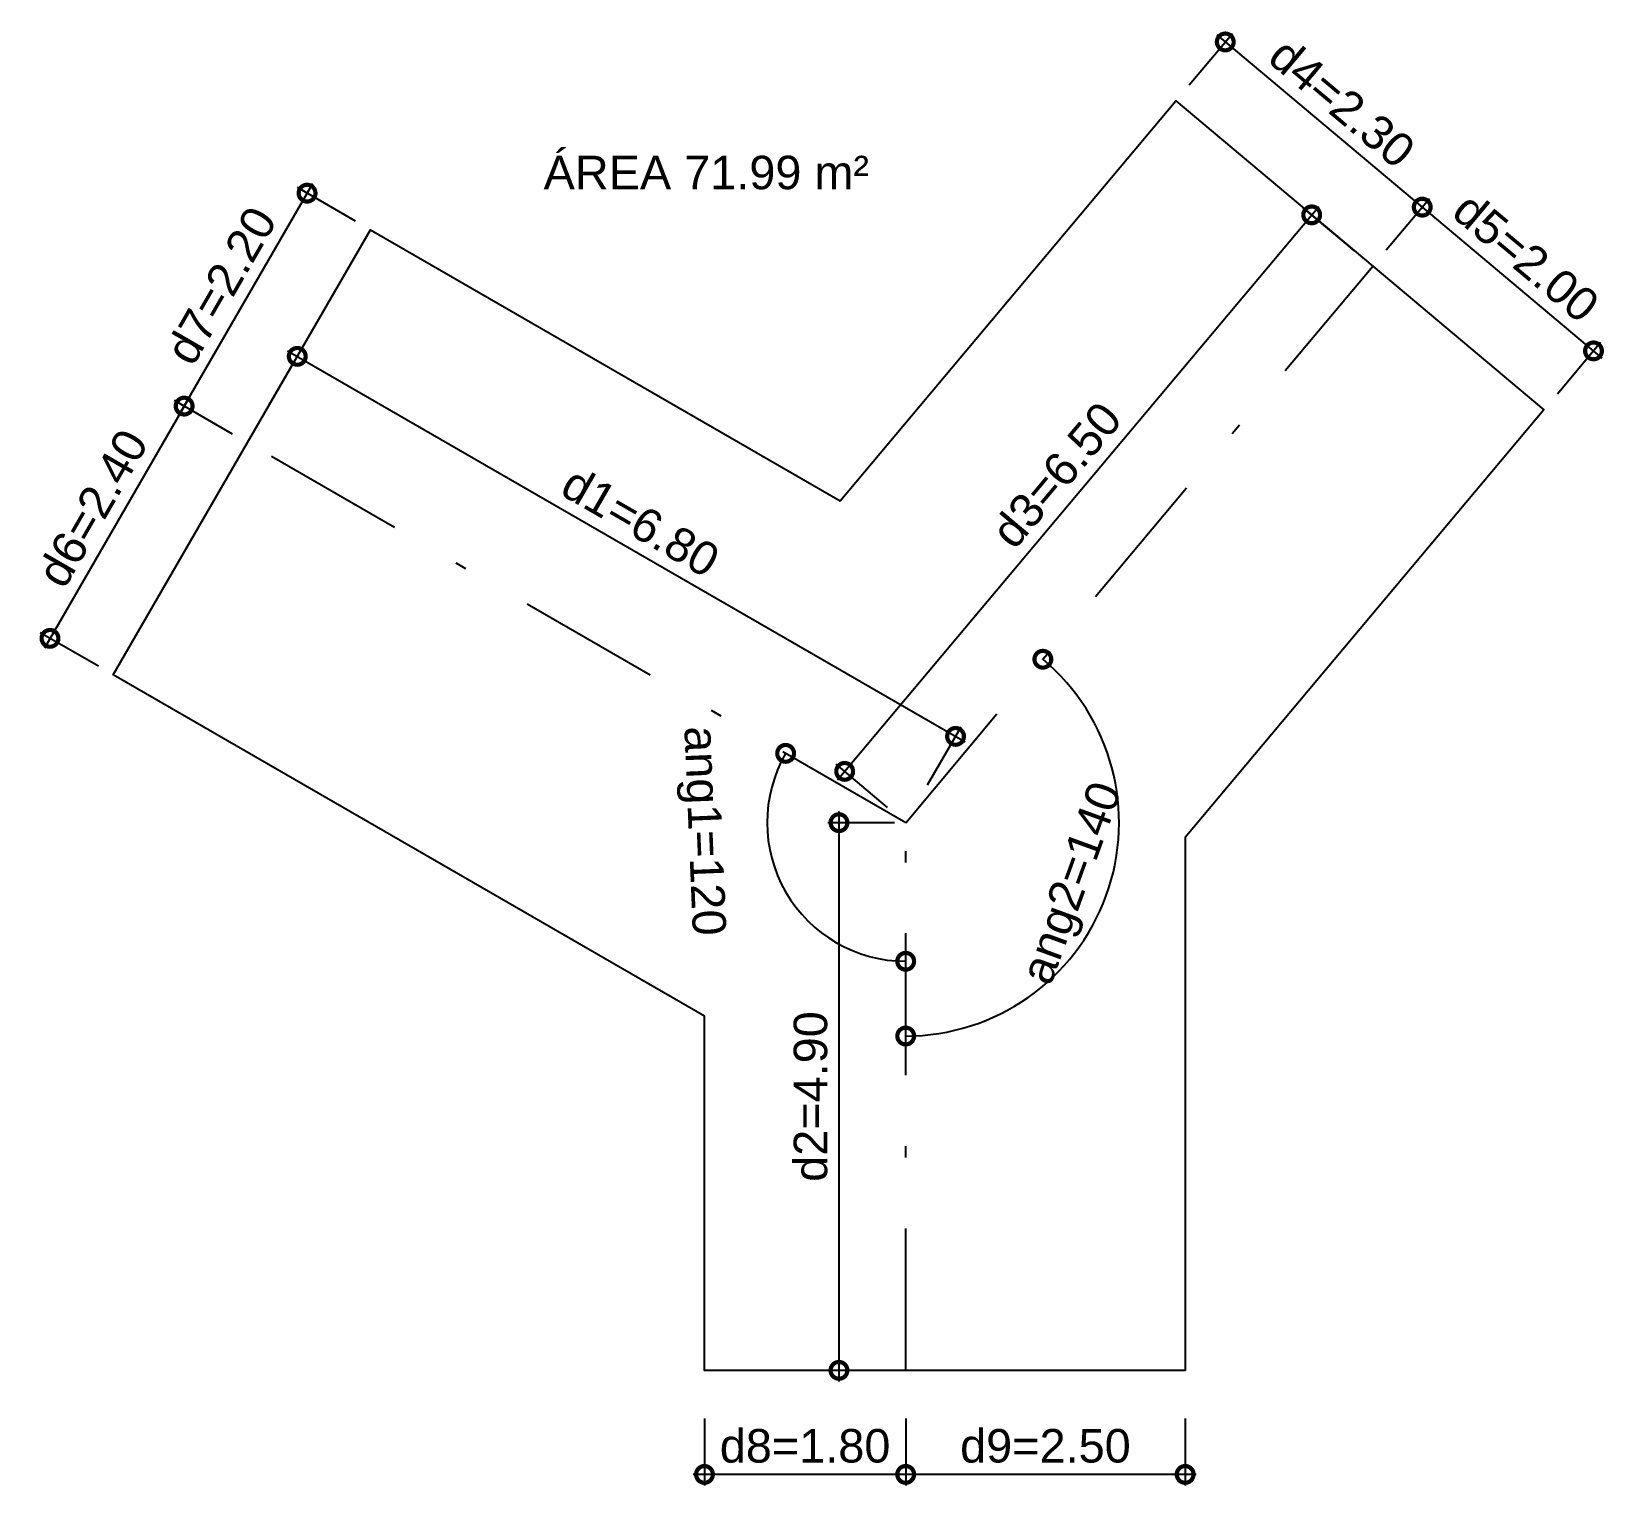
# Model space of a CAD drawing. Header units: metres. Extents: x -6.9 to 7.2, y -7.2 to 5.8.
import ezdxf

# ---------------------------------------------------------------- set-up
doc = ezdxf.new("R2010")
doc.units = ezdxf.units.M
doc.header["$LTSCALE"] = 0.1
doc.linetypes.add('DASHDOT', pattern=[25.4, 12.7, -6.35, 0, -6.35])
doc.layers.add('ARQ_EIXO CINZA 04', color=139, linetype='DASHDOT')
doc.layers.add('SIMB_01', color=1, linetype='Continuous')
doc.layers.add('COTA AZUL', color=5, linetype='Continuous', lineweight=25, true_color=0x0000ff)
doc.styles.add('Annot_3.0mm', font='arial.ttf', dxfattribs={"height": 3})
doc.styles.add('cota', font='arial.ttf')
doc.dimstyles.new('Info 01 - annot', dxfattribs={"dimtxt": 3, "dimasz": 3, "dimexe": 1, "dimexo": 1, "dimgap": 1, "dimtad": 1, "dimzin": 4, "dimtxsty": 'cota', "dimblk": 'DOTSMALL', "dimcen": 2, "dimdle": 1, "dimclrd": 256, "dimclre": 256, "dimclrt": 1, "dimazin": 2, "dimtfac": 0.09, "dimtmove": 2, "dimatfit": 2, "dimfxl": 5, "dimfxlon": 1, "dimtolj": 1, "dimtzin": 4, "dimlwd": -1, "dimarcsym": 1})

# ---------------------------------------------------------------- blocks, each defined once
blk = doc.blocks.new('_DotSmall')
at = {"color": 0, "linetype": 'ByBlock', "const_width": 0.5}
blk.add_lwpolyline([(-0.0625, 0, 1), (0.0625, 0, 1)], format="xyb", close=True, dxfattribs=at)
blk = doc.blocks.new('*D6')
at = {"layer": 'COTA AZUL', "lineweight": -2, "transparency": 16777216}
for p, q in [((-4.77, 2.434), (-4.47, 2.953)), ((1.119, -0.966), (1.419, -0.447))]:
    blk.add_line(p, q, dxfattribs=at)
at = {"layer": 'COTA AZUL', "transparency": 16777216}
blk.add_line((-4.607, 2.917), (1.455, -0.583), dxfattribs=at)
at = {"layer": 'Defpoints', "color": 0, "transparency": 16777216}
for p in [(-4.966, 2.095), (1.369, -0.533), (0.923, -1.305)]:
    blk.add_point(p, dxfattribs=at)
at = {"layer": 'COTA AZUL', "transparency": 16777216, "xscale": 0.3, "yscale": 0.3, "zscale": 0.3}
for p, rotation in [((-4.52, 2.867), 150), ((1.369, -0.533), 330.0000000000001)]:
    blk.add_blockref('_DotSmall', p, dxfattribs=dict(at, rotation=rotation))
at = {"layer": 'COTA AZUL', "color": 1, "transparency": 16777216, "insert": (-1.449, 1.386), "char_height": 0.3, "attachment_point": 5, "rotation": 330, "style": 'cota'}
blk.add_mtext('\\A1;d1=6.80', dxfattribs=at)
blk = doc.blocks.new('*D8')
at = {"layer": 'COTA AZUL', "transparency": 16777216}
blk.add_line((0.326, -1.205), (0.326, -6.305), dxfattribs=at)
at = {"layer": 'COTA AZUL', "lineweight": -2, "transparency": 16777216}
for p, q in [((0.823, -1.305), (0.226, -1.305)), ((0.823, -6.205), (0.226, -6.205))]:
    blk.add_line(p, q, dxfattribs=at)
at = {"layer": 'Defpoints', "color": 0, "transparency": 16777216}
for p in [(0.923, -1.305), (0.326, -6.205), (0.923, -6.205)]:
    blk.add_point(p, dxfattribs=at)
at = {"layer": 'COTA AZUL', "transparency": 16777216, "xscale": 0.3, "yscale": 0.3, "zscale": 0.3}
for p, rotation in [((0.326, -1.305), 90), ((0.326, -6.205), 270)]:
    blk.add_blockref('_DotSmall', p, dxfattribs=dict(at, rotation=rotation))
at = {"layer": 'COTA AZUL', "color": 1, "transparency": 16777216, "insert": (0.073, -3.755), "char_height": 0.3, "attachment_point": 5, "rotation": 90, "style": 'cota'}
blk.add_mtext('\\A1;d2=4.90', dxfattribs=at)
blk = doc.blocks.new('*D7')
at = {"layer": 'COTA AZUL', "transparency": 16777216}
blk.add_line((0.312, -0.923), (4.619, 4.209), dxfattribs=at)
at = {"layer": 'COTA AZUL', "lineweight": -2, "transparency": 16777216}
for p, q in [((4.938, 3.811), (4.478, 4.197)), ((0.76, -1.168), (0.3, -0.782))]:
    blk.add_line(p, q, dxfattribs=at)
at = {"layer": 'Defpoints', "color": 0, "transparency": 16777216}
for p in [(4.555, 4.133), (5.101, 3.674), (0.923, -1.305)]:
    blk.add_point(p, dxfattribs=at)
at = {"layer": 'COTA AZUL', "transparency": 16777216, "xscale": 0.3, "yscale": 0.3, "zscale": 0.3}
for p, rotation in [((4.555, 4.133), 50), ((0.377, -0.846), 230)]:
    blk.add_blockref('_DotSmall', p, dxfattribs=dict(at, rotation=rotation))
at = {"layer": 'COTA AZUL', "color": 1, "transparency": 16777216, "insert": (2.272, 1.806), "char_height": 0.3, "attachment_point": 5, "rotation": 50, "style": 'cota'}
blk.add_mtext('\\A1;d3=6.50', dxfattribs=at)
blk = doc.blocks.new('*D2')
at = {"layer": 'COTA AZUL', "lineweight": -2, "transparency": 16777216}
for p, q in [((3.46, 5.297), (3.846, 5.757)), ((5.222, 3.819), (5.608, 4.278))]:
    blk.add_line(p, q, dxfattribs=at)
at = {"layer": 'COTA AZUL', "transparency": 16777216}
blk.add_line((3.705, 5.744), (5.62, 4.137), dxfattribs=at)
at = {"layer": 'Defpoints', "color": 0, "transparency": 16777216}
for p in [(3.339, 5.153), (5.544, 4.202), (5.101, 3.674)]:
    blk.add_point(p, dxfattribs=at)
at = {"layer": 'COTA AZUL', "transparency": 16777216, "xscale": 0.3, "yscale": 0.3, "zscale": 0.3}
for p, rotation in [((3.782, 5.68), 140.0000000000001), ((5.544, 4.202), 320.0000000000001)]:
    blk.add_blockref('_DotSmall', p, dxfattribs=dict(at, rotation=rotation))
at = {"layer": 'COTA AZUL', "color": 1, "transparency": 16777216, "insert": (4.826, 5.135), "char_height": 0.3, "attachment_point": 5, "rotation": 320, "style": 'cota'}
blk.add_mtext('\\A1;d4=2.30', dxfattribs=at)
blk = doc.blocks.new('*D3')
at = {"layer": 'COTA AZUL', "lineweight": -2, "transparency": 16777216}
for p, q in [((5.222, 3.819), (5.608, 4.278)), ((6.754, 2.533), (7.14, 2.993))]:
    blk.add_line(p, q, dxfattribs=at)
at = {"layer": 'COTA AZUL', "transparency": 16777216}
blk.add_line((5.467, 4.266), (7.152, 2.852), dxfattribs=at)
at = {"layer": 'Defpoints', "color": 0, "transparency": 16777216}
for p in [(5.101, 3.674), (7.076, 2.916), (6.633, 2.389)]:
    blk.add_point(p, dxfattribs=at)
at = {"layer": 'COTA AZUL', "transparency": 16777216, "xscale": 0.3, "yscale": 0.3, "zscale": 0.3}
for p, rotation in [((5.544, 4.202), 140.0000000000001), ((7.076, 2.916), 320.0000000000001)]:
    blk.add_blockref('_DotSmall', p, dxfattribs=dict(at, rotation=rotation))
at = {"layer": 'COTA AZUL', "color": 1, "transparency": 16777216, "insert": (6.472, 3.753), "char_height": 0.3, "attachment_point": 5, "rotation": 320, "style": 'cota'}
blk.add_mtext('\\A1;d5=2.00', dxfattribs=at)
blk = doc.blocks.new('*D5')
at = {"layer": 'COTA AZUL', "transparency": 16777216}
blk.add_line((-5.482, 2.509), (-6.782, 0.257), dxfattribs=at)
at = {"layer": 'COTA AZUL', "lineweight": -2, "transparency": 16777216}
for p, q in [((-5.099, 2.172), (-5.619, 2.472)), ((-6.299, 0.094), (-6.819, 0.394))]:
    blk.add_line(p, q, dxfattribs=at)
at = {"layer": 'Defpoints', "color": 0, "transparency": 16777216}
for p in [(-4.966, 2.095), (-6.732, 0.344), (-6.166, 0.017)]:
    blk.add_point(p, dxfattribs=at)
at = {"layer": 'COTA AZUL', "transparency": 16777216, "xscale": 0.3, "yscale": 0.3, "zscale": 0.3}
for p, rotation in [((-5.532, 2.422), 60.00000000000002), ((-6.732, 0.344), 240)]:
    blk.add_blockref('_DotSmall', p, dxfattribs=dict(at, rotation=rotation))
at = {"layer": 'COTA AZUL', "color": 1, "transparency": 16777216, "insert": (-6.351, 1.509), "char_height": 0.3, "attachment_point": 5, "rotation": 60, "style": 'cota'}
blk.add_mtext('\\A1;d6=2.40', dxfattribs=at)
blk = doc.blocks.new('*D4')
at = {"layer": 'COTA AZUL', "transparency": 16777216}
blk.add_line((-5.582, 2.335), (-4.382, 4.414), dxfattribs=at)
at = {"layer": 'COTA AZUL', "lineweight": -2, "transparency": 16777216}
for p, q in [((-3.999, 4.077), (-4.519, 4.377)), ((-5.099, 2.172), (-5.619, 2.472))]:
    blk.add_line(p, q, dxfattribs=at)
at = {"layer": 'Defpoints', "color": 0, "transparency": 16777216}
for p in [(-4.432, 4.327), (-3.866, 4), (-4.966, 2.095)]:
    blk.add_point(p, dxfattribs=at)
at = {"layer": 'COTA AZUL', "transparency": 16777216, "xscale": 0.3, "yscale": 0.3, "zscale": 0.3}
for p, rotation in [((-4.432, 4.327), 60.00000000000007), ((-5.532, 2.422), 240.0000000000001)]:
    blk.add_blockref('_DotSmall', p, dxfattribs=dict(at, rotation=rotation))
at = {"layer": 'COTA AZUL', "color": 1, "transparency": 16777216, "insert": (-5.201, 3.501), "char_height": 0.3, "attachment_point": 5, "rotation": 60, "style": 'cota'}
blk.add_mtext('\\A1;d7=2.20', dxfattribs=at)
blk = doc.blocks.new('*D12')
at = {"layer": 'COTA AZUL', "lineweight": -2, "transparency": 16777216}
for p, q in [((-0.877, -6.636), (-0.877, -7.236)), ((0.923, -6.636), (0.923, -7.236))]:
    blk.add_line(p, q, dxfattribs=at)
at = {"layer": 'COTA AZUL', "transparency": 16777216}
blk.add_line((1.023, -7.136), (-0.977, -7.136), dxfattribs=at)
at = {"layer": 'Defpoints', "color": 0, "transparency": 16777216}
for p in [(-0.877, -6.205), (0.923, -6.205), (-0.877, -7.136)]:
    blk.add_point(p, dxfattribs=at)
at = {"layer": 'COTA AZUL', "transparency": 16777216, "xscale": 0.3, "yscale": 0.3, "zscale": 0.3, "rotation": 180}
blk.add_blockref('_DotSmall', (-0.877, -7.136), dxfattribs=at)
at = {"layer": 'COTA AZUL', "transparency": 16777216, "xscale": 0.3, "yscale": 0.3, "zscale": 0.3}
blk.add_blockref('_DotSmall', (0.923, -7.136), dxfattribs=at)
at = {"layer": 'COTA AZUL', "color": 1, "transparency": 16777216, "insert": (0.023, -6.882), "char_height": 0.3, "attachment_point": 5, "style": 'cota'}
blk.add_mtext('\\A1;d8=1.80', dxfattribs=at)
blk = doc.blocks.new('*D11')
at = {"layer": 'COTA AZUL', "lineweight": -2, "transparency": 16777216}
for p, q in [((0.923, -6.636), (0.923, -7.236)), ((3.423, -6.636), (3.423, -7.236))]:
    blk.add_line(p, q, dxfattribs=at)
at = {"layer": 'COTA AZUL', "transparency": 16777216}
blk.add_line((3.523, -7.136), (0.823, -7.136), dxfattribs=at)
at = {"layer": 'Defpoints', "color": 0, "transparency": 16777216}
for p in [(0.923, -6.205), (3.423, -6.205), (0.923, -7.136)]:
    blk.add_point(p, dxfattribs=at)
at = {"layer": 'COTA AZUL', "transparency": 16777216, "xscale": 0.3, "yscale": 0.3, "zscale": 0.3, "rotation": 180}
blk.add_blockref('_DotSmall', (0.923, -7.136), dxfattribs=at)
at = {"layer": 'COTA AZUL', "transparency": 16777216, "xscale": 0.3, "yscale": 0.3, "zscale": 0.3}
blk.add_blockref('_DotSmall', (3.423, -7.136), dxfattribs=at)
at = {"layer": 'COTA AZUL', "color": 1, "transparency": 16777216, "insert": (2.173, -6.882), "char_height": 0.3, "attachment_point": 5, "style": 'cota'}
blk.add_mtext('\\A1;d9=2.50', dxfattribs=at)
blk = doc.blocks.new('*D9')
at = {"layer": 'COTA AZUL', "transparency": 16777216}
blk.add_arc((0.923, -1.305), 1.24, 150, 270, dxfattribs=at)
at = {"layer": 'Defpoints', "color": 0, "transparency": 16777216}
for p in [(-4.966, 2.095), (0.923, -1.305), (0.923, -1.305), (0.126, -2.255), (0.923, -6.205)]:
    blk.add_point(p, dxfattribs=at)
at = {"layer": 'COTA AZUL', "transparency": 16777216, "xscale": 0.3, "yscale": 0.3, "zscale": 0.3, "rotation": 60.00000000000003}
blk.add_blockref('_DotSmall', (-0.151, -0.685), dxfattribs=at)
at = {"layer": 'COTA AZUL', "transparency": 16777216, "xscale": 0.3, "yscale": 0.3, "zscale": 0.3}
blk.add_blockref('_DotSmall', (0.923, -2.545), dxfattribs=at)
at = {"layer": 'COTA AZUL', "color": 1, "transparency": 16777216, "insert": (-0.914, -1.38), "char_height": 0.3, "attachment_point": 5, "rotation": 272.3554, "style": 'cota'}
blk.add_mtext('\\A1;ang1=120', dxfattribs=at)
blk = doc.blocks.new('*D10')
at = {"layer": 'COTA AZUL', "transparency": 16777216}
blk.add_arc((0.923, -1.305), 1.909, 270, 50, dxfattribs=at)
at = {"layer": 'Defpoints', "color": 0, "transparency": 16777216}
for p in [(5.101, 3.674), (0.923, -1.305), (0.923, -1.305), (2.312, -2.615), (0.923, -6.205)]:
    blk.add_point(p, dxfattribs=at)
at = {"layer": 'COTA AZUL', "transparency": 16777216, "xscale": 0.3, "yscale": 0.3, "zscale": 0.3}
for p, rotation in [((2.15, 0.157), 140.0000000000001), ((0.923, -3.214), 180)]:
    blk.add_blockref('_DotSmall', p, dxfattribs=dict(at, rotation=rotation))
at = {"layer": 'COTA AZUL', "color": 1, "transparency": 16777216, "insert": (2.44, -1.857), "char_height": 0.3, "attachment_point": 5, "rotation": 70, "style": 'cota'}
blk.add_mtext('\\A1;ang2=140', dxfattribs=at)

msp = doc.modelspace()

# ---------------------------------------------------------------- linework, layer by layer
msp.add_lwpolyline([(-4.966, 2.095), (-3.866, 4), (0.336, 1.574), (3.339, 5.153), (5.101, 3.674), (6.633, 2.389), (3.423, -1.437), (3.423, -6.205), (0.923, -6.205), (-0.877, -6.205), (-0.877, -3.037), (-6.166, 0.017), (-4.966, 2.095)])
at = {"layer": 'ARQ_EIXO CINZA 04'}
for p, q in [((0.923, -1.305), (5.101, 3.674)), ((0.923, -1.305), (-4.966, 2.095)), ((0.923, -6.205), (0.923, -1.305))]:
    msp.add_line(p, q, dxfattribs=at)

# ---------------------------------------------------------------- texts
at = {"layer": 'SIMB_01', "insert": (-2.316, 4.662), "char_height": 0.3, "width": 3.9108, "attachment_point": 1, "style": 'Annot_3.0mm'}
msp.add_mtext('ÁREA 71.99 m²', dxfattribs=at)

# ---------------------------------------------------------------- dimensions: what is measured, and where the dimension line sits
at = {"layer": 'COTA AZUL'}
for p1, p2, distance, text, picture, middle in [((3.339, 5.153), (5.101, 3.674), 0.688, 'd4=2.30', '*D2', (4.826, 5.135)), ((-4.966, 2.095), (-3.866, 4), 0.654, 'd7=2.20', '*D4', (-5.201, 3.501)), ((5.101, 3.674), (6.633, 2.389), 0.688, 'd5=2.00', '*D3', (6.472, 3.753)), ((0.923, -1.305), (5.101, 3.674), 0.713, 'd3=6.50', '*D7', (2.272, 1.806)), ((-4.966, 2.095), (0.923, -1.305), 0.891, 'd1=6.80', '*D6', (-1.449, 1.386)), ((-4.966, 2.095), (-6.166, 0.017), -0.654, 'd6=2.40', '*D5', (-6.351, 1.509)), ((0.923, -6.205), (-0.877, -6.205), 0.931, 'd8=1.80', '*D12', (0.023, -6.882)), ((3.423, -6.205), (0.923, -6.205), 0.931, 'd9=2.50', '*D11', (2.173, -6.882))]:
    dim = msp.add_aligned_dim(p1=p1, p2=p2, distance=distance, text=text, dimstyle='Info 01 - annot', override={"dimscale": 0}, dxfattribs=at)
    dim.commit()
    dim.dimension.update_dxf_attribs({"geometry": picture, "text_midpoint": middle})
dim = msp.add_angular_dim_2l(base=(2.312, -2.615), line1=((0.923, -1.305), (5.101, 3.674)), line2=((0.923, -6.205), (0.923, -1.305)), text='ang2=140', dimstyle='Info 01 - annot', override={"dimscale": 0}, dxfattribs=at)
dim.commit()
dim.dimension.update_dxf_attribs({"geometry": '*D10', "text_midpoint": (2.44, -1.857)})
dim = msp.add_angular_dim_2l(base=(0.126, -2.255), line1=((0.923, -1.305), (-4.966, 2.095)), line2=((0.923, -6.205), (0.923, -1.305)), text='ang1=120', dimstyle='Info 01 - annot', override={"dimscale": 0}, dxfattribs=at)
dim.commit()
dim.dimension.update_dxf_attribs({"geometry": '*D9', "text_midpoint": (-0.914, -1.38), "dimtype": 162})
dim = msp.add_linear_dim(base=(0.326, -6.205), p1=(0.923, -1.305), p2=(0.923, -6.205), angle=90, text='d2=4.90', dimstyle='Info 01 - annot', override={"dimscale": 0}, dxfattribs=at)
dim.commit()
dim.dimension.update_dxf_attribs({"geometry": '*D8', "text_midpoint": (0.073, -3.755)})

doc.saveas('drawing.dxf')
